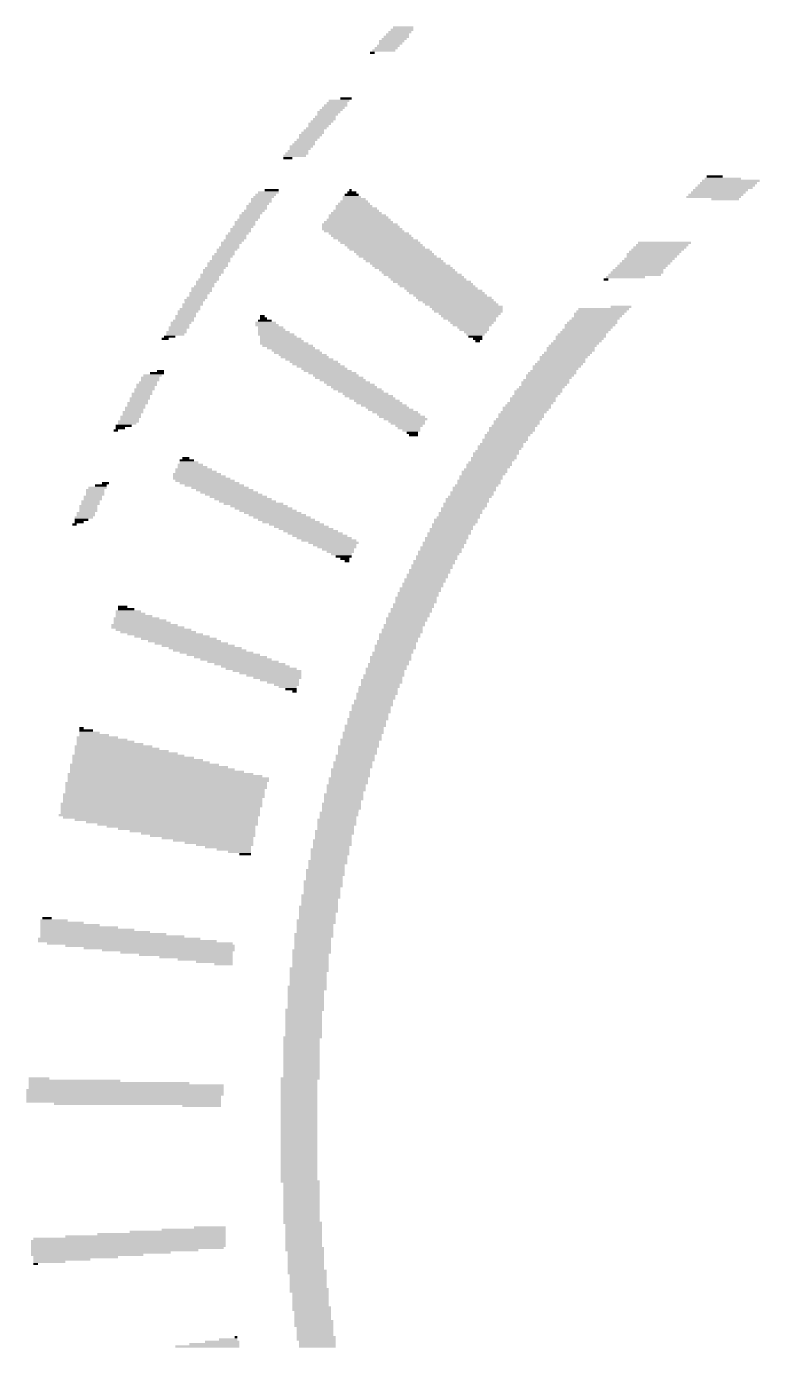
# Model space of a CAD drawing. Extents: x -51 to 50, y -27 to 29.
# Drawn here: x 20.9 to 27.68, y 2.42 to 14.64 of the extents above; entities that cross this region are included whole.
import ezdxf

# ---------------------------------------------------------------- set-up
doc = ezdxf.new("R2010")
doc.units = 0
doc.layers.add('201', color=6, linetype='CONTINUOUS')

# ---------------------------------------------------------------- blocks, each defined once
blk = doc.blocks.new('RECT')
blk.add_solid([(-0.5, -0.5), (0.5, -0.5), (-0.5, 0.5), (0.5, 0.5)])

msp = doc.modelspace()

# ---------------------------------------------------------------- block references
at = {"layer": '201', "rotation": 180}
for p, xscale, yscale in [((24.3205, 14.5415), 0.2337, 0.0213), ((24.3307, 14.5627), 0.2134, 0.0211), ((24.3523, 14.5838), 0.2108, 0.0211), ((24.3726, 14.605), 0.2108, 0.0213), ((24.3827, 14.6262), 0.1905, 0.0211), ((24.2037, 14.4145), 0.2134, 0.0213), ((24.2253, 14.4357), 0.2108, 0.0211), ((24.2456, 14.4568), 0.2108, 0.0211), ((24.2773, 14.4992), 0.2337, 0.0211), ((24.2672, 14.478), 0.2134, 0.0213), ((24.2989, 14.5203), 0.2311, 0.0211), ((24.0983, 14.3933), 0.0432, 0.0211), ((23.7706, 13.9277), 0.1905, 0.0211), ((23.7909, 13.9488), 0.1905, 0.0211), ((23.8544, 13.97), 0.1041, 0.0213), ((23.6639, 13.8007), 0.1905, 0.0211), ((23.6957, 13.843), 0.2134, 0.0213), ((23.6855, 13.8218), 0.193, 0.0211), ((23.7172, 13.8642), 0.2108, 0.0211), ((23.7376, 13.8853), 0.2108, 0.0211), ((23.7592, 13.9065), 0.2134, 0.0213), ((23.5572, 13.6737), 0.1905, 0.0211), ((23.5801, 13.6948), 0.1905, 0.0211), ((23.6106, 13.7372), 0.2108, 0.0211), ((23.6004, 13.716), 0.1905, 0.0213), ((23.6334, 13.7583), 0.2108, 0.0211), ((23.6538, 13.7795), 0.2108, 0.0213), ((23.4633, 13.5467), 0.2108, 0.0211), ((23.4734, 13.5678), 0.1905, 0.0211), ((23.4937, 13.589), 0.1905, 0.0213), ((23.5267, 13.6313), 0.2108, 0.0211), ((23.5166, 13.6102), 0.1905, 0.0211), ((23.5471, 13.6525), 0.2108, 0.0213), ((23.3794, 13.4408), 0.2108, 0.0211), ((23.3998, 13.462), 0.2108, 0.0213), ((23.4099, 13.4832), 0.1905, 0.0211), ((23.4417, 13.5255), 0.2134, 0.0213), ((23.4315, 13.5043), 0.193, 0.0211), ((23.3159, 13.4197), 0.0838, 0.0211), ((27.3888, 13.1868), 0.5283, 0.0211), ((27.4104, 13.208), 0.5309, 0.0213), ((27.3368, 13.2292), 0.3378, 0.0211), ((27.2618, 13.2503), 0.1473, 0.0211), ((23.0924, 13.0598), 0.1905, 0.0211), ((23.1127, 13.081), 0.1905, 0.0213), ((23.1356, 13.1022), 0.1905, 0.0211), ((23.1673, 13.1233), 0.127, 0.0211), ((23.9078, 13.0598), 0.1702, 0.0211), ((23.9065, 13.081), 0.127, 0.0213), ((23.9078, 13.1022), 0.0838, 0.0211), ((23.8963, 13.1233), 0.0203, 0.0211), ((27.2517, 13.0598), 0.508, 0.0211), ((27.272, 13.081), 0.508, 0.0213), ((27.2948, 13.1022), 0.508, 0.0211), ((27.3152, 13.1233), 0.508, 0.0211), ((27.3469, 13.1445), 0.5309, 0.0213), ((27.3685, 13.1657), 0.5283, 0.0211), ((23.0289, 12.9752), 0.1905, 0.0211), ((23.0289, 12.954), 0.1905, 0.0213), ((23.0492, 12.9963), 0.1905, 0.0211), ((23.0721, 13.0387), 0.1905, 0.0211), ((23.0721, 13.0175), 0.1905, 0.0213), ((23.9281, 12.9752), 0.3378, 0.0211), ((23.9497, 12.954), 0.381, 0.0213), ((23.9293, 12.9963), 0.2946, 0.0211), ((23.9293, 13.0175), 0.254, 0.0213), ((23.9293, 13.0387), 0.2134, 0.0211), ((27.3583, 13.0387), 0.254, 0.0211), ((22.9222, 12.827), 0.1905, 0.0213), ((22.9451, 12.8482), 0.1905, 0.0211), ((22.9654, 12.8905), 0.1905, 0.0213), ((22.9654, 12.8693), 0.1905, 0.0211), ((22.9857, 12.9117), 0.1905, 0.0211), ((23.0086, 12.9328), 0.1905, 0.0211), ((23.97, 12.827), 0.635, 0.0213), ((23.9713, 12.8482), 0.5918, 0.0211), ((23.9598, 12.8905), 0.5283, 0.0213), ((23.9713, 12.8693), 0.5512, 0.0211), ((23.9497, 12.9117), 0.4674, 0.0211), ((23.9497, 12.9328), 0.4216, 0.0211), ((22.8384, 12.7), 0.1905, 0.0213), ((22.8587, 12.7212), 0.1905, 0.0211), ((22.8816, 12.7635), 0.1905, 0.0213), ((22.8816, 12.7423), 0.1905, 0.0211), ((22.9019, 12.7847), 0.1905, 0.0211), ((22.9222, 12.8058), 0.1905, 0.0211), ((23.9814, 12.8058), 0.6985, 0.0211), ((24.003, 12.7635), 0.7417, 0.0213), ((23.9916, 12.7847), 0.7188, 0.0211), ((24.0233, 12.7423), 0.7417, 0.0211), ((24.0665, 12.7212), 0.7417, 0.0211), ((24.0868, 12.7), 0.7417, 0.0213), ((22.7546, 12.573), 0.1905, 0.0213), ((22.7749, 12.5942), 0.1905, 0.0211), ((22.7952, 12.6365), 0.1905, 0.0213), ((22.7851, 12.6153), 0.1702, 0.0211), ((22.8181, 12.6577), 0.1905, 0.0211), ((22.8384, 12.6788), 0.1905, 0.0211), ((24.1084, 12.6788), 0.7391, 0.0211), ((24.1516, 12.6577), 0.7391, 0.0211), ((24.1719, 12.6365), 0.7391, 0.0213), ((24.2037, 12.6153), 0.7214, 0.0211), ((24.2253, 12.5942), 0.7188, 0.0211), ((24.257, 12.573), 0.7417, 0.0213), ((26.7335, 12.573), 0.4877, 0.0213), ((26.7538, 12.5942), 0.4877, 0.0211), ((26.7754, 12.6153), 0.4851, 0.0211), ((26.797, 12.6365), 0.4877, 0.0213), ((22.6911, 12.4672), 0.1905, 0.0211), ((22.7114, 12.5095), 0.1905, 0.0213), ((22.7013, 12.4883), 0.1702, 0.0211), ((22.7317, 12.5307), 0.1905, 0.0211), ((22.7432, 12.5518), 0.1676, 0.0211), ((24.2888, 12.5518), 0.7188, 0.0211), ((24.3091, 12.5307), 0.7188, 0.0211), ((24.3307, 12.5095), 0.7214, 0.0213), ((24.3726, 12.4883), 0.7188, 0.0211), ((24.3954, 12.4672), 0.7188, 0.0211), ((26.6383, 12.4672), 0.4648, 0.0211), ((26.6586, 12.4883), 0.4648, 0.0211), ((26.6903, 12.5307), 0.4877, 0.0211), ((26.6802, 12.5095), 0.4674, 0.0213), ((26.7119, 12.5518), 0.4851, 0.0211), ((22.6047, 12.3402), 0.1905, 0.0211), ((22.6276, 12.3825), 0.1905, 0.0213), ((22.6276, 12.3613), 0.1905, 0.0211), ((22.6479, 12.4037), 0.1905, 0.0211), ((22.6682, 12.446), 0.1905, 0.0213), ((22.6682, 12.4248), 0.1905, 0.0211), ((24.4259, 12.446), 0.6985, 0.0213), ((24.4577, 12.4248), 0.7214, 0.0211), ((24.4793, 12.4037), 0.7188, 0.0211), ((24.511, 12.3825), 0.701, 0.0213), ((24.5326, 12.3613), 0.6985, 0.0211), ((24.5631, 12.3402), 0.7188, 0.0211), ((26.5214, 12.3402), 0.4851, 0.0211), ((26.543, 12.3613), 0.4877, 0.0211), ((26.5532, 12.3825), 0.4674, 0.0213), ((26.5748, 12.4037), 0.4648, 0.0211), ((26.5951, 12.4248), 0.4648, 0.0211), ((26.6167, 12.446), 0.4674, 0.0213), ((22.5209, 12.2132), 0.1905, 0.0211), ((22.5425, 12.2343), 0.188, 0.0211), ((22.5641, 12.2767), 0.1905, 0.0211), ((22.5527, 12.2555), 0.1676, 0.0213), ((22.5844, 12.2978), 0.1905, 0.0211), ((22.5946, 12.319), 0.1702, 0.0213), ((24.5961, 12.319), 0.6985, 0.0213), ((24.6164, 12.2978), 0.6985, 0.0211), ((24.6482, 12.2767), 0.7214, 0.0211), ((24.6799, 12.2555), 0.6985, 0.0213), ((24.7002, 12.2343), 0.6985, 0.0211), ((24.7333, 12.2132), 0.6782, 0.0211), ((26.2573, 12.2978), 0.0432, 0.0211), ((26.4363, 12.319), 0.3607, 0.0213), ((22.4574, 12.1073), 0.1905, 0.0211), ((22.4473, 12.0862), 0.1702, 0.0211), ((22.4777, 12.1285), 0.1905, 0.0213), ((22.5006, 12.1708), 0.1905, 0.0211), ((22.4892, 12.1497), 0.1676, 0.0211), ((22.5209, 12.192), 0.1905, 0.0213), ((24.765, 12.192), 0.701, 0.0213), ((24.7866, 12.1708), 0.6985, 0.0211), ((24.8171, 12.1497), 0.6782, 0.0211), ((24.8501, 12.1285), 0.6985, 0.0213), ((24.8704, 12.1073), 0.6985, 0.0211), ((24.9022, 12.0862), 0.6756, 0.0211), ((22.3736, 11.9592), 0.1905, 0.0211), ((22.3939, 12.0015), 0.1905, 0.0213), ((22.3838, 11.9803), 0.1702, 0.0211), ((22.4142, 12.0227), 0.1905, 0.0211), ((22.4371, 12.065), 0.1905, 0.0213), ((22.4257, 12.0438), 0.1676, 0.0211), ((23.0823, 11.9592), 0.0432, 0.0211), ((24.9238, 12.065), 0.6782, 0.0213), ((24.9657, 12.0438), 0.6756, 0.0211), ((24.9758, 12.0227), 0.6553, 0.0211), ((24.986, 12.0015), 0.635, 0.0213), ((24.9974, 11.9803), 0.5715, 0.0211), ((24.9974, 11.9592), 0.5309, 0.0211), ((26.1836, 11.9592), 0.4445, 0.0211), ((26.1938, 11.9803), 0.4648, 0.0211), ((26.2141, 12.0015), 0.4648, 0.0213), ((26.2357, 12.0227), 0.4674, 0.0211), ((26.3944, 12.0438), 0.1905, 0.0211), ((22.3101, 11.8533), 0.1905, 0.0211), ((22.3304, 11.8957), 0.1905, 0.0211), ((22.3203, 11.8745), 0.1702, 0.0213), ((22.352, 11.9168), 0.193, 0.0211), ((22.3634, 11.938), 0.1702, 0.0213), ((23.1127, 11.8957), 0.1905, 0.0211), ((23.1242, 11.8745), 0.2134, 0.0213), ((23.1038, 11.9168), 0.127, 0.0211), ((23.1572, 11.8533), 0.2337, 0.0211), ((23.0924, 11.938), 0.0635, 0.0213), ((24.9974, 11.938), 0.4851, 0.0213), ((25.0177, 11.9168), 0.4445, 0.0211), ((25.019, 11.8957), 0.4013, 0.0211), ((25.019, 11.8745), 0.3607, 0.0213), ((25.0292, 11.8533), 0.2946, 0.0211), ((26.1087, 11.8745), 0.4674, 0.0213), ((26.0972, 11.8533), 0.4445, 0.0211), ((26.1303, 11.8957), 0.4648, 0.0211), ((26.1404, 11.9168), 0.4445, 0.0211), ((26.1607, 11.938), 0.4445, 0.0213), ((22.1831, 11.7475), 0.0635, 0.0213), ((22.225, 11.7687), 0.1067, 0.0211), ((22.2885, 11.811), 0.188, 0.0213), ((22.2783, 11.7898), 0.1676, 0.0211), ((22.2987, 11.8322), 0.1676, 0.0211), ((23.1673, 11.8322), 0.254, 0.0211), ((23.1877, 11.811), 0.2946, 0.0213), ((23.2093, 11.7898), 0.3378, 0.0211), ((23.2613, 11.7263), 0.4013, 0.0211), ((23.2296, 11.7687), 0.3378, 0.0211), ((23.2512, 11.7475), 0.381, 0.0213), ((25.0393, 11.8322), 0.2743, 0.0211), ((25.0508, 11.811), 0.2108, 0.0213), ((25.0508, 11.7898), 0.1702, 0.0211), ((25.0508, 11.7687), 0.1295, 0.0211), ((25.0723, 11.7475), 0.0864, 0.0213), ((25.0711, 11.7263), 0.0432, 0.0211), ((25.9931, 11.7263), 0.4445, 0.0211), ((26.0236, 11.7687), 0.4648, 0.0211), ((26.0134, 11.7475), 0.4445, 0.0213), ((26.0337, 11.7898), 0.4445, 0.0211), ((26.0566, 11.811), 0.4445, 0.0213), ((26.0769, 11.8322), 0.4445, 0.0211), ((23.2829, 11.7052), 0.4445, 0.0211), ((23.3147, 11.684), 0.4674, 0.0213), ((23.3464, 11.6628), 0.4445, 0.0211), ((23.3896, 11.6417), 0.4445, 0.0211), ((23.4099, 11.6205), 0.4445, 0.0213), ((23.4531, 11.5993), 0.4445, 0.0211), ((25.8864, 11.5993), 0.4445, 0.0211), ((25.9067, 11.6205), 0.4445, 0.0213), ((25.9296, 11.6628), 0.4445, 0.0211), ((25.9296, 11.6417), 0.4445, 0.0211), ((25.9499, 11.684), 0.4445, 0.0213), ((25.9702, 11.7052), 0.4445, 0.0211), ((23.4734, 11.5782), 0.4445, 0.0211), ((23.5166, 11.557), 0.4445, 0.0213), ((23.5585, 11.5358), 0.447, 0.0211), ((23.5801, 11.5147), 0.4445, 0.0211), ((23.6207, 11.4935), 0.4445, 0.0213), ((23.6538, 11.4723), 0.4242, 0.0211), ((25.8026, 11.4935), 0.4445, 0.0213), ((25.7912, 11.4723), 0.4216, 0.0211), ((25.8229, 11.5147), 0.4445, 0.0211), ((25.8432, 11.5358), 0.4445, 0.0211), ((25.8661, 11.5782), 0.4445, 0.0211), ((25.8547, 11.557), 0.4216, 0.0213), ((22.0447, 11.3877), 0.1676, 0.0211), ((22.0447, 11.3665), 0.1676, 0.0213), ((22.0663, 11.4088), 0.1702, 0.0211), ((22.1082, 11.43), 0.127, 0.0213), ((22.1399, 11.4512), 0.0635, 0.0211), ((23.6842, 11.4512), 0.4445, 0.0211), ((23.7274, 11.43), 0.4445, 0.0213), ((23.7592, 11.4088), 0.4216, 0.0211), ((23.7909, 11.3877), 0.4445, 0.0211), ((23.8239, 11.3665), 0.4242, 0.0213), ((25.7061, 11.3665), 0.4242, 0.0213), ((25.7391, 11.4088), 0.4445, 0.0211), ((25.7277, 11.3877), 0.4216, 0.0211), ((25.7594, 11.43), 0.4445, 0.0213), ((25.7696, 11.4512), 0.4242, 0.0211), ((21.9697, 11.2395), 0.1905, 0.0213), ((21.9926, 11.2818), 0.1905, 0.0211), ((21.9812, 11.2607), 0.1676, 0.0211), ((22.0129, 11.3242), 0.1905, 0.0211), ((22.0028, 11.303), 0.1702, 0.0213), ((22.0243, 11.3453), 0.1676, 0.0211), ((23.8646, 11.3453), 0.4242, 0.0211), ((23.8976, 11.3242), 0.4445, 0.0211), ((23.9281, 11.303), 0.4242, 0.0213), ((23.9611, 11.2818), 0.4445, 0.0211), ((23.9928, 11.2607), 0.4216, 0.0211), ((24.0348, 11.2395), 0.4242, 0.0213), ((25.6324, 11.2607), 0.4445, 0.0211), ((25.6223, 11.2395), 0.4242, 0.0213), ((25.6426, 11.2818), 0.4242, 0.0211), ((25.6642, 11.303), 0.4216, 0.0213), ((25.6959, 11.3453), 0.4445, 0.0211), ((25.6858, 11.3242), 0.4242, 0.0211), ((21.9062, 11.1125), 0.1905, 0.0213), ((21.9291, 11.1548), 0.1905, 0.0211), ((21.9177, 11.1337), 0.1676, 0.0211), ((21.9494, 11.1972), 0.1905, 0.0211), ((21.9393, 11.176), 0.1702, 0.0213), ((21.9596, 11.2183), 0.1702, 0.0211), ((24.0652, 11.2183), 0.4445, 0.0211), ((24.0983, 11.1972), 0.4242, 0.0211), ((24.1402, 11.176), 0.4216, 0.0213), ((24.1618, 11.1548), 0.4242, 0.0211), ((24.2037, 11.1337), 0.4216, 0.0211), ((24.2367, 11.1125), 0.4013, 0.0213), ((25.5257, 11.1125), 0.4445, 0.0213), ((25.5372, 11.1337), 0.4216, 0.0211), ((25.5587, 11.1548), 0.4242, 0.0211), ((25.5803, 11.1972), 0.4216, 0.0211), ((25.5803, 11.176), 0.4216, 0.0213), ((25.6007, 11.2183), 0.4216, 0.0211), ((21.844, 10.9855), 0.193, 0.0213), ((21.8554, 11.0067), 0.1702, 0.0211), ((21.8656, 11.0278), 0.1905, 0.0211), ((21.8859, 11.0702), 0.1905, 0.0211), ((21.8758, 11.049), 0.1702, 0.0213), ((21.8961, 11.0913), 0.1702, 0.0211), ((24.2672, 11.0913), 0.4216, 0.0211), ((24.3091, 11.0702), 0.4242, 0.0211), ((24.3408, 11.049), 0.4013, 0.0213), ((24.3726, 11.0278), 0.4242, 0.0211), ((24.4043, 11.0067), 0.4013, 0.0211), ((24.4158, 10.9855), 0.3378, 0.0213), ((25.4318, 10.9855), 0.4242, 0.0213), ((25.4521, 11.0067), 0.4242, 0.0211), ((25.4737, 11.049), 0.4216, 0.0213), ((25.4737, 11.0278), 0.4216, 0.0211), ((25.4953, 11.0702), 0.4242, 0.0211), ((25.5156, 11.0913), 0.4242, 0.0211), ((21.7272, 10.9008), 0.0406, 0.0211), ((21.8008, 10.9432), 0.1473, 0.0211), ((21.7691, 10.922), 0.0838, 0.0213), ((21.8326, 10.9643), 0.1702, 0.0211), ((24.4259, 10.9643), 0.3175, 0.0211), ((24.4373, 10.9432), 0.254, 0.0211), ((24.4361, 10.922), 0.2108, 0.0213), ((24.4577, 10.9008), 0.1676, 0.0211), ((24.4678, 10.8797), 0.1067, 0.0211), ((25.3682, 10.8797), 0.4242, 0.0211), ((25.3886, 10.922), 0.4242, 0.0213), ((25.3886, 10.9008), 0.4242, 0.0211), ((25.4102, 10.9432), 0.4216, 0.0211), ((25.4318, 10.9643), 0.4242, 0.0211), ((24.4793, 10.8585), 0.0838, 0.0213), ((25.2832, 10.7527), 0.4216, 0.0211), ((25.2933, 10.7738), 0.4013, 0.0211), ((25.3263, 10.8162), 0.4216, 0.0211), ((25.3162, 10.795), 0.4013, 0.0213), ((25.3467, 10.8585), 0.4216, 0.0213), ((25.3365, 10.8373), 0.4013, 0.0211), ((22.3838, 10.6257), 0.1295, 0.0211), ((22.3736, 10.6468), 0.0635, 0.0211), ((25.2095, 10.6257), 0.4013, 0.0211), ((25.2197, 10.6468), 0.4216, 0.0211), ((25.2413, 10.6892), 0.4242, 0.0211), ((25.2298, 10.668), 0.4013, 0.0213), ((25.2514, 10.7103), 0.4039, 0.0211), ((25.273, 10.7315), 0.4013, 0.0213), ((22.4777, 10.4987), 0.4445, 0.0211), ((22.4688, 10.5198), 0.381, 0.0211), ((22.4473, 10.541), 0.3378, 0.0213), ((22.4155, 10.5833), 0.2337, 0.0211), ((22.4358, 10.5622), 0.2743, 0.0211), ((22.4041, 10.6045), 0.1702, 0.0213), ((25.1346, 10.5198), 0.4242, 0.0211), ((25.1244, 10.4987), 0.4039, 0.0211), ((25.146, 10.541), 0.4013, 0.0213), ((25.1777, 10.5833), 0.4242, 0.0211), ((25.1676, 10.5622), 0.4039, 0.0211), ((25.1879, 10.6045), 0.4039, 0.0213), ((21.5583, 10.3717), 0.1702, 0.0211), ((21.59, 10.3928), 0.1067, 0.0211), ((21.6319, 10.414), 0.0635, 0.0213), ((22.5209, 10.4563), 0.5309, 0.0211), ((22.4993, 10.4775), 0.4877, 0.0213), ((22.5527, 10.4352), 0.5486, 0.0211), ((22.5946, 10.414), 0.5512, 0.0213), ((22.6378, 10.3928), 0.5512, 0.0211), ((22.6898, 10.3717), 0.5283, 0.0211), ((25.0393, 10.3717), 0.4013, 0.0211), ((25.0622, 10.3928), 0.4013, 0.0211), ((25.0825, 10.4352), 0.4013, 0.0211), ((25.0825, 10.414), 0.4013, 0.0213), ((25.1028, 10.4775), 0.4013, 0.0213), ((25.1028, 10.4563), 0.4013, 0.0211), ((21.5151, 10.287), 0.1702, 0.0213), ((21.5151, 10.2658), 0.1702, 0.0211), ((21.5367, 10.3505), 0.1676, 0.0213), ((21.5367, 10.3293), 0.1676, 0.0211), ((21.5367, 10.3082), 0.1676, 0.0211), ((22.733, 10.3505), 0.5283, 0.0213), ((22.7749, 10.3293), 0.5309, 0.0211), ((22.8168, 10.3082), 0.5283, 0.0211), ((22.86, 10.287), 0.5283, 0.0213), ((22.9019, 10.2658), 0.5309, 0.0211), ((24.9758, 10.2658), 0.4013, 0.0211), ((24.9974, 10.287), 0.4039, 0.0213), ((25.019, 10.3293), 0.4013, 0.0211), ((25.019, 10.3082), 0.4013, 0.0211), ((25.0393, 10.3505), 0.4013, 0.0213), ((21.4516, 10.1388), 0.1702, 0.0211), ((21.4732, 10.2023), 0.1676, 0.0211), ((21.4732, 10.1812), 0.1676, 0.0211), ((21.4732, 10.16), 0.1676, 0.0213), ((21.4947, 10.2447), 0.1702, 0.0211), ((21.4947, 10.2235), 0.1702, 0.0213), ((22.9438, 10.2447), 0.5283, 0.0211), ((22.9984, 10.2235), 0.5512, 0.0213), ((23.0505, 10.2023), 0.5283, 0.0211), ((23.0924, 10.1812), 0.5309, 0.0211), ((23.1343, 10.16), 0.5283, 0.0213), ((23.1775, 10.1388), 0.5283, 0.0211), ((24.9136, 10.1388), 0.4039, 0.0211), ((24.9339, 10.1812), 0.4039, 0.0211), ((24.9238, 10.16), 0.3835, 0.0213), ((24.9555, 10.2235), 0.4013, 0.0213), ((24.9555, 10.2023), 0.4013, 0.0211), ((24.9758, 10.2447), 0.4013, 0.0211), ((21.3462, 10.033), 0.0406, 0.0213), ((21.4313, 10.0965), 0.1702, 0.0213), ((21.4097, 10.0753), 0.127, 0.0211), ((21.3881, 10.0542), 0.0838, 0.0211), ((21.4516, 10.1177), 0.1702, 0.0211), ((23.2194, 10.1177), 0.5309, 0.0211), ((23.2626, 10.0965), 0.5309, 0.0213), ((23.3045, 10.0753), 0.5283, 0.0211), ((23.3464, 10.0542), 0.5309, 0.0211), ((23.3985, 10.033), 0.508, 0.0213), ((23.4417, 10.0118), 0.508, 0.0211), ((24.8488, 10.033), 0.4013, 0.0213), ((24.8387, 10.0118), 0.381, 0.0211), ((24.8704, 10.0753), 0.4039, 0.0211), ((24.8704, 10.0542), 0.4039, 0.0211), ((24.892, 10.0965), 0.4013, 0.0213), ((24.9022, 10.1177), 0.381, 0.0211), ((23.4848, 9.9907), 0.508, 0.0211), ((23.528, 9.9695), 0.508, 0.0213), ((23.5687, 9.9483), 0.508, 0.0211), ((23.6118, 9.9272), 0.508, 0.0211), ((23.6525, 9.906), 0.508, 0.0213), ((23.6957, 9.8848), 0.508, 0.0211), ((24.7853, 9.906), 0.4013, 0.0213), ((24.7752, 9.8848), 0.381, 0.0211), ((24.8069, 9.9483), 0.4039, 0.0211), ((24.7955, 9.9272), 0.381, 0.0211), ((24.8285, 9.9907), 0.4013, 0.0211), ((24.8183, 9.9695), 0.381, 0.0213), ((23.7376, 9.8637), 0.4648, 0.0211), ((23.749, 9.8425), 0.4013, 0.0213), ((23.7693, 9.8213), 0.3607, 0.0211), ((23.7808, 9.8002), 0.2972, 0.0211), ((23.8023, 9.779), 0.254, 0.0213), ((24.7218, 9.779), 0.4013, 0.0213), ((24.7434, 9.8213), 0.4039, 0.0211), ((24.732, 9.8002), 0.381, 0.0211), ((24.7548, 9.8425), 0.381, 0.0213), ((24.765, 9.8637), 0.4013, 0.0211), ((23.8112, 9.7578), 0.1905, 0.0211), ((23.8328, 9.7367), 0.1473, 0.0211), ((23.8443, 9.7155), 0.0838, 0.0213), ((23.8646, 9.6943), 0.0432, 0.0211), ((24.6482, 9.652), 0.381, 0.0213), ((24.6698, 9.6943), 0.3835, 0.0211), ((24.6698, 9.6732), 0.3835, 0.0211), ((24.6913, 9.7367), 0.381, 0.0211), ((24.6913, 9.7155), 0.381, 0.0213), ((24.7117, 9.7578), 0.381, 0.0211), ((24.5847, 9.525), 0.381, 0.0213), ((24.605, 9.5673), 0.381, 0.0211), ((24.605, 9.5462), 0.381, 0.0211), ((24.6278, 9.6097), 0.381, 0.0211), ((24.6278, 9.5885), 0.381, 0.0213), ((24.6482, 9.6308), 0.381, 0.0211), ((24.5212, 9.398), 0.381, 0.0213), ((24.5415, 9.4403), 0.381, 0.0211), ((24.5415, 9.4192), 0.381, 0.0211), ((24.5643, 9.4827), 0.381, 0.0211), ((24.5643, 9.4615), 0.381, 0.0213), ((24.5847, 9.5038), 0.381, 0.0211), ((24.478, 9.2922), 0.381, 0.0211), ((24.5008, 9.3557), 0.381, 0.0211), ((24.5008, 9.3345), 0.381, 0.0213), ((24.5008, 9.3133), 0.381, 0.0211), ((24.5212, 9.3768), 0.381, 0.0211), ((21.9177, 9.1652), 0.4216, 0.0211), ((21.844, 9.2287), 0.2337, 0.0211), ((21.8643, 9.2075), 0.2743, 0.0213), ((21.8961, 9.1863), 0.3378, 0.0211), ((21.8224, 9.2498), 0.1499, 0.0211), ((21.7907, 9.271), 0.0864, 0.0213), ((24.4145, 9.1652), 0.381, 0.0211), ((24.4373, 9.2075), 0.381, 0.0213), ((24.4373, 9.1863), 0.381, 0.0211), ((24.4577, 9.2498), 0.381, 0.0211), ((24.4577, 9.2287), 0.381, 0.0211), ((24.478, 9.271), 0.381, 0.0213), ((22.0243, 9.0805), 0.6756, 0.0213), ((21.9926, 9.1017), 0.6121, 0.0211), ((21.971, 9.1228), 0.5283, 0.0211), ((21.9507, 9.144), 0.4877, 0.0213), ((22.0764, 9.0593), 0.6985, 0.0211), ((22.1196, 9.0382), 0.6985, 0.0211), ((24.3738, 9.0593), 0.381, 0.0211), ((24.3738, 9.0382), 0.381, 0.0211), ((24.384, 9.0805), 0.3607, 0.0213), ((24.3942, 9.1017), 0.381, 0.0211), ((24.4043, 9.1228), 0.3607, 0.0211), ((24.4145, 9.144), 0.381, 0.0213), ((22.1831, 9.017), 0.6985, 0.0213), ((22.2466, 8.9958), 0.6985, 0.0211), ((22.3101, 8.9747), 0.6985, 0.0211), ((22.3622, 8.9535), 0.6756, 0.0213), ((22.4257, 8.9323), 0.6756, 0.0211), ((22.4892, 8.9112), 0.6756, 0.0211), ((24.3103, 8.9112), 0.381, 0.0211), ((24.3205, 8.9323), 0.3607, 0.0211), ((24.3307, 8.9535), 0.381, 0.0213), ((24.351, 9.017), 0.381, 0.0213), ((24.351, 8.9958), 0.381, 0.0211), ((24.3408, 8.9747), 0.3607, 0.0211), ((22.5527, 8.89), 0.6756, 0.0213), ((22.5946, 8.8688), 0.6782, 0.0211), ((22.6581, 8.8477), 0.6782, 0.0211), ((22.7216, 8.8265), 0.6782, 0.0213), ((22.7863, 8.8053), 0.6756, 0.0211), ((22.8384, 8.7842), 0.6579, 0.0211), ((24.2672, 8.8053), 0.381, 0.0211), ((24.2672, 8.7842), 0.381, 0.0211), ((24.2773, 8.8265), 0.3607, 0.0213), ((24.2875, 8.8477), 0.381, 0.0211), ((24.3103, 8.89), 0.381, 0.0213), ((24.2989, 8.8688), 0.3581, 0.0211), ((22.9019, 8.763), 0.6579, 0.0213), ((22.9654, 8.7418), 0.6579, 0.0211), ((23.0175, 8.7207), 0.635, 0.0211), ((23.0708, 8.6995), 0.6553, 0.0213), ((23.1242, 8.6783), 0.635, 0.0211), ((24.2253, 8.6995), 0.3785, 0.0213), ((24.2151, 8.6783), 0.3581, 0.0211), ((24.2468, 8.7418), 0.381, 0.0211), ((24.2354, 8.7207), 0.3581, 0.0211), ((24.257, 8.763), 0.3607, 0.0213), ((23.1559, 8.6572), 0.5715, 0.0211), ((23.1877, 8.636), 0.508, 0.0213), ((23.2194, 8.6148), 0.4445, 0.0211), ((23.241, 8.5937), 0.3607, 0.0211), ((23.2728, 8.5725), 0.2972, 0.0213), ((23.3045, 8.5513), 0.2337, 0.0211), ((24.1833, 8.5937), 0.381, 0.0211), ((24.1833, 8.5725), 0.381, 0.0213), ((24.1719, 8.5513), 0.3581, 0.0211), ((24.1935, 8.6148), 0.3607, 0.0211), ((24.2037, 8.636), 0.381, 0.0213), ((24.2151, 8.6572), 0.3581, 0.0211), ((23.3147, 8.5302), 0.1676, 0.0211), ((23.3464, 8.509), 0.1041, 0.0213), ((23.3782, 8.4878), 0.0406, 0.0211), ((24.13, 8.4455), 0.3607, 0.0213), ((24.13, 8.4243), 0.3607, 0.0211), ((24.1402, 8.4667), 0.381, 0.0211), ((24.1605, 8.5302), 0.381, 0.0211), ((24.1503, 8.509), 0.3607, 0.0213), ((24.1503, 8.4878), 0.3607, 0.0211), ((24.0767, 8.2973), 0.381, 0.0211), ((24.0868, 8.3397), 0.3607, 0.0211), ((24.0868, 8.3185), 0.3607, 0.0213), ((24.097, 8.3608), 0.381, 0.0211), ((24.1084, 8.4032), 0.3581, 0.0211), ((24.1084, 8.382), 0.3581, 0.0213), ((24.0563, 8.2338), 0.381, 0.0211), ((24.0449, 8.2127), 0.3581, 0.0211), ((24.0449, 8.1915), 0.3581, 0.0213), ((24.0665, 8.2762), 0.3607, 0.0211), ((24.0665, 8.255), 0.3607, 0.0213), ((21.557, 8.0645), 0.381, 0.0213), ((21.4528, 8.128), 0.127, 0.0213), ((21.4097, 8.1492), 0.0406, 0.0211), ((21.4846, 8.1068), 0.1905, 0.0211), ((21.5265, 8.0857), 0.2743, 0.0211), ((24.003, 8.0857), 0.3607, 0.0211), ((24.003, 8.0645), 0.3607, 0.0213), ((24.0132, 8.1068), 0.381, 0.0211), ((24.0233, 8.1492), 0.3607, 0.0211), ((24.0233, 8.128), 0.3607, 0.0213), ((24.0335, 8.1703), 0.381, 0.0211), ((21.7056, 7.9798), 0.7188, 0.0211), ((21.7373, 7.9587), 0.7823, 0.0211), ((21.7805, 7.9375), 0.8687, 0.0213), ((21.6002, 8.0433), 0.4674, 0.0211), ((21.6319, 8.0222), 0.5309, 0.0211), ((21.6738, 8.001), 0.6147, 0.0213), ((23.9713, 7.9798), 0.3785, 0.0211), ((23.9611, 7.9587), 0.3581, 0.0211), ((23.9611, 7.9375), 0.3581, 0.0213), ((23.9928, 8.0433), 0.381, 0.0211), ((23.9814, 8.0222), 0.3581, 0.0211), ((23.9814, 8.001), 0.3581, 0.0213), ((21.9913, 7.8105), 1.3767, 0.0213), ((21.8872, 7.874), 1.1227, 0.0213), ((21.9291, 7.8528), 1.2065, 0.0211), ((21.9608, 7.8317), 1.27, 0.0211), ((21.844, 7.8952), 1.0363, 0.0211), ((21.8224, 7.9163), 0.9525, 0.0211), ((23.9179, 7.8317), 0.3581, 0.0211), ((23.9179, 7.8105), 0.3581, 0.0213), ((23.9395, 7.8952), 0.3607, 0.0211), ((23.9395, 7.874), 0.3607, 0.0213), ((23.9395, 7.8528), 0.3607, 0.0211), ((23.9611, 7.9163), 0.3581, 0.0211), ((22.1399, 7.7258), 1.7145, 0.0211), ((22.1818, 7.7047), 1.7983, 0.0211), ((22.0332, 7.7893), 1.4605, 0.0211), ((22.065, 7.7682), 1.524, 0.0211), ((22.1082, 7.747), 1.6104, 0.0213), ((23.8963, 7.7682), 0.3607, 0.0211), ((23.8963, 7.747), 0.3607, 0.0213), ((23.8963, 7.7258), 0.3607, 0.0211), ((23.8963, 7.7047), 0.3607, 0.0211), ((23.9179, 7.7893), 0.3581, 0.0211), ((22.1831, 7.5777), 1.8415, 0.0211), ((22.1933, 7.6412), 1.8618, 0.0211), ((22.1933, 7.62), 1.8618, 0.0213), ((22.1933, 7.5988), 1.8618, 0.0211), ((22.2136, 7.6835), 1.8618, 0.0213), ((22.2136, 7.6623), 1.8618, 0.0211), ((23.8557, 7.62), 0.3607, 0.0213), ((23.8557, 7.5988), 0.3607, 0.0211), ((23.8557, 7.5777), 0.3607, 0.0211), ((23.876, 7.6835), 0.3607, 0.0213), ((23.876, 7.6623), 0.3607, 0.0211), ((23.876, 7.6412), 0.3607, 0.0211), ((22.1501, 7.4507), 1.8618, 0.0211), ((22.1602, 7.493), 1.8415, 0.0213), ((22.1602, 7.4718), 1.8415, 0.0211), ((22.1717, 7.5353), 1.8644, 0.0211), ((22.1717, 7.5142), 1.8644, 0.0211), ((22.1831, 7.5565), 1.8415, 0.0213), ((23.8125, 7.4507), 0.3607, 0.0211), ((23.8328, 7.5353), 0.3607, 0.0211), ((23.8328, 7.5142), 0.3607, 0.0211), ((23.8328, 7.493), 0.3607, 0.0213), ((23.8227, 7.4718), 0.3404, 0.0211), ((23.8443, 7.5565), 0.3378, 0.0213), ((22.1298, 7.3448), 1.8618, 0.0211), ((22.1399, 7.4083), 1.8415, 0.0211), ((22.1399, 7.3872), 1.8415, 0.0211), ((22.1399, 7.366), 1.8415, 0.0213), ((22.1501, 7.4295), 1.8618, 0.0213), ((22.1399, 7.3237), 1.8009, 0.0211), ((23.7909, 7.366), 0.3581, 0.0213), ((23.7909, 7.3448), 0.3581, 0.0211), ((23.7808, 7.3237), 0.3378, 0.0211), ((23.8125, 7.4295), 0.3607, 0.0213), ((23.8125, 7.4083), 0.3607, 0.0211), ((23.8011, 7.3872), 0.3378, 0.0211), ((22.1933, 7.3025), 1.6942, 0.0213), ((22.2466, 7.2813), 1.5875, 0.0211), ((22.2987, 7.2602), 1.4834, 0.0211), ((22.3304, 7.239), 1.3741, 0.0213), ((22.3825, 7.2178), 1.27, 0.0211), ((22.4358, 7.1967), 1.1633, 0.0211), ((23.749, 7.1967), 0.3607, 0.0211), ((23.7693, 7.3025), 0.3607, 0.0213), ((23.7693, 7.2813), 0.3607, 0.0211), ((23.7693, 7.2602), 0.3607, 0.0211), ((23.7592, 7.239), 0.3404, 0.0213), ((23.7592, 7.2178), 0.3404, 0.0211), ((22.4892, 7.1755), 1.0566, 0.0213), ((22.5311, 7.1543), 0.9728, 0.0211), ((22.5743, 7.1332), 0.8458, 0.0211), ((22.6263, 7.112), 0.7417, 0.0213), ((22.6797, 7.0908), 0.635, 0.0211), ((23.7274, 7.112), 0.3581, 0.0213), ((23.7274, 7.0908), 0.3581, 0.0211), ((23.749, 7.1755), 0.3607, 0.0213), ((23.7376, 7.1543), 0.3378, 0.0211), ((23.7376, 7.1332), 0.3378, 0.0211), ((22.733, 7.0697), 0.5283, 0.0211), ((22.7647, 7.0485), 0.4242, 0.0213), ((22.8181, 7.0273), 0.3175, 0.0211), ((22.8702, 7.0062), 0.2134, 0.0211), ((22.9235, 6.985), 0.1067, 0.0213), ((23.6969, 6.9638), 0.3378, 0.0211), ((23.7071, 7.0273), 0.3581, 0.0211), ((23.7071, 7.0062), 0.3581, 0.0211), ((23.7071, 6.985), 0.3581, 0.0213), ((23.7274, 7.0697), 0.3581, 0.0211), ((23.7172, 7.0485), 0.3378, 0.0213), ((23.6639, 6.8368), 0.3581, 0.0211), ((23.6855, 6.9215), 0.3607, 0.0213), ((23.6855, 6.9003), 0.3607, 0.0211), ((23.6741, 6.8792), 0.3378, 0.0211), ((23.6741, 6.858), 0.3378, 0.0213), ((23.6969, 6.9427), 0.3378, 0.0211), ((23.6423, 6.731), 0.3607, 0.0213), ((23.6423, 6.7098), 0.3607, 0.0211), ((23.6639, 6.8157), 0.3581, 0.0211), ((23.6639, 6.7945), 0.3581, 0.0213), ((23.6538, 6.7733), 0.3378, 0.0211), ((23.6538, 6.7522), 0.3378, 0.0211), ((23.622, 6.604), 0.3607, 0.0213), ((23.6423, 6.6887), 0.3607, 0.0211), ((23.6322, 6.6675), 0.3404, 0.0213), ((23.6322, 6.6463), 0.3404, 0.0211), ((23.6322, 6.6252), 0.3404, 0.0211), ((23.6017, 6.4982), 0.3607, 0.0211), ((23.6017, 6.477), 0.3607, 0.0213), ((23.622, 6.5828), 0.3607, 0.0211), ((23.6118, 6.5617), 0.3404, 0.0211), ((23.6118, 6.5405), 0.3404, 0.0213), ((23.6118, 6.5193), 0.3404, 0.0211), ((21.2293, 6.35), 0.4013, 0.0213), ((21.1557, 6.3712), 0.254, 0.0211), ((21.0922, 6.3923), 0.0864, 0.0211), ((23.5788, 6.3712), 0.3607, 0.0211), ((23.5788, 6.35), 0.3607, 0.0213), ((23.6017, 6.4558), 0.3607, 0.0211), ((23.5903, 6.4347), 0.3378, 0.0211), ((23.5903, 6.4135), 0.3378, 0.0213), ((23.5903, 6.3923), 0.3378, 0.0211), ((21.3042, 6.3288), 0.5512, 0.0211), ((21.6116, 6.2442), 1.1659, 0.0211), ((21.6954, 6.223), 1.3335, 0.0213), ((21.3881, 6.3077), 0.7188, 0.0211), ((21.463, 6.2865), 0.8687, 0.0213), ((21.5367, 6.2653), 1.016, 0.0211), ((23.5585, 6.2442), 0.3607, 0.0211), ((23.5585, 6.223), 0.3607, 0.0213), ((23.5687, 6.3288), 0.3404, 0.0211), ((23.5687, 6.3077), 0.3404, 0.0211), ((23.5687, 6.2865), 0.3404, 0.0213), ((23.5687, 6.2653), 0.3404, 0.0211), ((21.8338, 6.1807), 1.651, 0.0211), ((21.7589, 6.2018), 1.5011, 0.0211), ((21.9494, 6.1595), 1.7145, 0.0213), ((22.0447, 6.1383), 1.5646, 0.0211), ((22.1285, 6.1172), 1.397, 0.0211), ((22.2136, 6.096), 1.2268, 0.0213), ((23.5369, 6.096), 0.3581, 0.0213), ((23.5471, 6.2018), 0.3378, 0.0211), ((23.5471, 6.1807), 0.3378, 0.0211), ((23.5471, 6.1595), 0.3378, 0.0213), ((23.5471, 6.1383), 0.3378, 0.0211), ((23.5471, 6.1172), 0.3378, 0.0211), ((22.2885, 6.0748), 1.0363, 0.0211), ((22.3736, 6.0537), 0.8661, 0.0211), ((22.4676, 6.0325), 0.6782, 0.0213), ((22.5527, 6.0113), 0.508, 0.0211), ((22.6378, 5.9902), 0.3378, 0.0211), ((23.5369, 6.0748), 0.3581, 0.0211), ((23.5267, 6.0537), 0.3378, 0.0211), ((23.5267, 6.0325), 0.3378, 0.0213), ((23.5267, 6.0113), 0.3378, 0.0211), ((23.5267, 5.9902), 0.3378, 0.0211), ((22.7216, 5.969), 0.1702, 0.0213), ((23.5153, 5.9267), 0.3607, 0.0211), ((23.5153, 5.9055), 0.3607, 0.0213), ((23.5052, 5.8843), 0.3404, 0.0211), ((23.5052, 5.8632), 0.3404, 0.0211), ((23.5267, 5.969), 0.3378, 0.0213), ((23.5267, 5.9478), 0.3378, 0.0211), ((23.495, 5.7573), 0.3607, 0.0211), ((23.495, 5.7362), 0.3607, 0.0211), ((23.5052, 5.842), 0.3404, 0.0213), ((23.5052, 5.8208), 0.3404, 0.0211), ((23.5052, 5.7997), 0.3404, 0.0211), ((23.5052, 5.7785), 0.3404, 0.0213), ((23.4836, 5.715), 0.3378, 0.0213), ((23.4836, 5.6938), 0.3378, 0.0211), ((23.4836, 5.6727), 0.3378, 0.0211), ((23.4836, 5.6515), 0.3378, 0.0213), ((23.4836, 5.6303), 0.3378, 0.0211), ((23.4836, 5.6092), 0.3378, 0.0211), ((23.4734, 5.5457), 0.3581, 0.0211), ((23.4633, 5.5245), 0.3378, 0.0213), ((23.4633, 5.5033), 0.3378, 0.0211), ((23.4836, 5.588), 0.3378, 0.0213), ((23.4836, 5.5668), 0.3378, 0.0211), ((23.4633, 5.4822), 0.3378, 0.0211), ((23.4633, 5.461), 0.3378, 0.0213), ((23.4633, 5.4398), 0.3378, 0.0211), ((23.4633, 5.4187), 0.3378, 0.0211), ((23.4633, 5.3975), 0.3378, 0.0213), ((23.4633, 5.3763), 0.3378, 0.0211), ((23.4531, 5.2917), 0.3581, 0.0211), ((23.4429, 5.2705), 0.3378, 0.0213), ((23.4429, 5.2493), 0.3378, 0.0211), ((23.4633, 5.3552), 0.3378, 0.0211), ((23.4633, 5.334), 0.3378, 0.0213), ((23.4633, 5.3128), 0.3378, 0.0211), ((23.4429, 5.2282), 0.3378, 0.0211), ((23.4429, 5.207), 0.3378, 0.0213), ((23.4429, 5.1858), 0.3378, 0.0211), ((23.4429, 5.1647), 0.3378, 0.0211), ((23.4429, 5.1435), 0.3378, 0.0213), ((23.4429, 5.1223), 0.3378, 0.0211), ((23.4429, 5.1012), 0.3378, 0.0211), ((23.4429, 5.08), 0.3378, 0.0213), ((23.4429, 5.0588), 0.3378, 0.0211), ((23.4429, 5.0377), 0.3378, 0.0211), ((23.4429, 5.0165), 0.3378, 0.0213), ((21.0172, 4.9107), 0.1905, 0.0211), ((21.3462, 4.8895), 0.8484, 0.0213), ((23.4315, 4.9107), 0.3607, 0.0211), ((23.4201, 4.8895), 0.3378, 0.0213), ((23.4429, 4.9953), 0.3378, 0.0211), ((23.4429, 4.9742), 0.3378, 0.0211), ((23.4429, 4.953), 0.3378, 0.0213), ((23.4429, 4.9318), 0.3378, 0.0211), ((21.8123, 4.8048), 1.8212, 0.0211), ((21.8123, 4.7837), 1.8212, 0.0211), ((21.8123, 4.7625), 1.8212, 0.0213), ((21.8224, 4.8472), 1.8009, 0.0211), ((21.8224, 4.826), 1.8009, 0.0213), ((21.6637, 4.8683), 1.4834, 0.0211), ((23.4201, 4.8683), 0.3378, 0.0211), ((23.4201, 4.8472), 0.3378, 0.0211), ((23.4201, 4.826), 0.3378, 0.0213), ((23.4201, 4.8048), 0.3378, 0.0211), ((23.4201, 4.7837), 0.3378, 0.0211), ((23.4201, 4.7625), 0.3378, 0.0213), ((21.8008, 4.7413), 1.7983, 0.0211), ((21.8008, 4.7202), 1.7983, 0.0211), ((21.8008, 4.699), 1.7983, 0.0213), ((21.9278, 4.6778), 1.5443, 0.0211), ((22.5209, 4.6567), 0.3581, 0.0211), ((23.4201, 4.7413), 0.3378, 0.0211), ((23.4201, 4.7202), 0.3378, 0.0211), ((23.4201, 4.699), 0.3378, 0.0213), ((23.4201, 4.6778), 0.3378, 0.0211), ((23.4201, 4.6567), 0.3378, 0.0211), ((23.4201, 4.6355), 0.3378, 0.0213), ((23.4201, 4.6143), 0.3378, 0.0211), ((23.4201, 4.5932), 0.3378, 0.0211), ((23.4201, 4.572), 0.3378, 0.0213), ((23.4201, 4.5508), 0.3378, 0.0211), ((23.4201, 4.5297), 0.3378, 0.0211), ((23.4201, 4.5085), 0.3378, 0.0213), ((23.4201, 4.4873), 0.3378, 0.0211), ((23.4201, 4.4662), 0.3378, 0.0211), ((23.4201, 4.445), 0.3378, 0.0213), ((23.4201, 4.4238), 0.3378, 0.0211), ((23.4201, 4.4027), 0.3378, 0.0211), ((23.4201, 4.3815), 0.3378, 0.0213), ((23.4201, 4.3603), 0.3378, 0.0211), ((23.4201, 4.3392), 0.3378, 0.0211), ((23.4201, 4.318), 0.3378, 0.0213), ((23.4201, 4.2968), 0.3378, 0.0211), ((23.4201, 4.2757), 0.3378, 0.0211), ((23.4201, 4.2545), 0.3378, 0.0213), ((23.4201, 4.2333), 0.3378, 0.0211), ((23.4201, 4.2122), 0.3378, 0.0211), ((23.4201, 4.191), 0.3378, 0.0213), ((23.4201, 4.1698), 0.3378, 0.0211), ((23.4201, 4.1487), 0.3378, 0.0211), ((23.4201, 4.1275), 0.3378, 0.0213), ((23.4201, 4.1063), 0.3378, 0.0211), ((23.4201, 4.0852), 0.3378, 0.0211), ((23.4201, 4.064), 0.3378, 0.0213), ((23.4201, 4.0428), 0.3378, 0.0211), ((23.4201, 4.0217), 0.3378, 0.0211), ((23.4315, 3.9582), 0.3607, 0.0211), ((23.4201, 4.0005), 0.3378, 0.0213), ((23.4201, 3.9793), 0.3378, 0.0211), ((23.4429, 3.937), 0.3378, 0.0213), ((23.4429, 3.9158), 0.3378, 0.0211), ((23.4429, 3.8947), 0.3378, 0.0211), ((23.4429, 3.8735), 0.3378, 0.0213), ((23.4429, 3.8523), 0.3378, 0.0211), ((23.4429, 3.8312), 0.3378, 0.0211), ((23.4429, 3.81), 0.3378, 0.0213), ((23.4429, 3.7888), 0.3378, 0.0211), ((23.4429, 3.7677), 0.3378, 0.0211), ((23.4429, 3.7465), 0.3378, 0.0213), ((23.4429, 3.7253), 0.3378, 0.0211), ((23.4429, 3.7042), 0.3378, 0.0211), ((23.4429, 3.683), 0.3378, 0.0213), ((23.4429, 3.6618), 0.3378, 0.0211), ((22.5958, 3.5348), 0.2946, 0.0211), ((23.4429, 3.6407), 0.3378, 0.0211), ((23.4429, 3.6195), 0.3378, 0.0213), ((23.4429, 3.5983), 0.3378, 0.0211), ((23.4531, 3.5772), 0.3581, 0.0211), ((23.4633, 3.556), 0.3378, 0.0213), ((23.4633, 3.5348), 0.3378, 0.0211), ((21.8542, 3.429), 1.778, 0.0213), ((22.0028, 3.4502), 1.4808, 0.0211), ((22.1501, 3.4713), 1.1862, 0.0211), ((22.2987, 3.4925), 0.889, 0.0213), ((22.4473, 3.5137), 0.5918, 0.0211), ((23.4633, 3.5137), 0.3378, 0.0211), ((23.4633, 3.4925), 0.3378, 0.0213), ((23.4633, 3.4713), 0.3378, 0.0211), ((23.4633, 3.4502), 0.3378, 0.0211), ((23.4633, 3.429), 0.3378, 0.0213), ((21.8338, 3.3443), 1.778, 0.0211), ((21.717, 3.3232), 1.5443, 0.0211), ((21.59, 3.302), 1.2903, 0.0213), ((21.844, 3.4078), 1.7983, 0.0211), ((21.844, 3.3867), 1.7983, 0.0211), ((21.844, 3.3655), 1.7983, 0.0213), ((23.4633, 3.4078), 0.3378, 0.0211), ((23.4633, 3.3867), 0.3378, 0.0211), ((23.4633, 3.3655), 0.3378, 0.0213), ((23.4734, 3.3443), 0.3581, 0.0211), ((23.4734, 3.3232), 0.3581, 0.0211), ((23.4836, 3.302), 0.3378, 0.0213), ((21.463, 3.2808), 1.0363, 0.0211), ((21.2293, 3.2385), 0.5283, 0.0213), ((21.1137, 3.2173), 0.2972, 0.0211), ((21.3563, 3.2597), 0.7823, 0.0211), ((20.9868, 3.1962), 0.0432, 0.0211), ((23.4836, 3.2808), 0.3378, 0.0211), ((23.4836, 3.2597), 0.3378, 0.0211), ((23.4836, 3.2385), 0.3378, 0.0213), ((23.4836, 3.2173), 0.3378, 0.0211), ((23.4836, 3.1962), 0.3378, 0.0211), ((23.4836, 3.175), 0.3378, 0.0213), ((23.4836, 3.1538), 0.3378, 0.0211), ((23.495, 3.1327), 0.3607, 0.0211), ((23.495, 3.1115), 0.3607, 0.0213), ((23.5052, 3.0903), 0.3404, 0.0211), ((23.5052, 3.0692), 0.3404, 0.0211), ((23.5052, 3.048), 0.3404, 0.0213), ((23.5153, 2.9633), 0.3607, 0.0211), ((23.5153, 2.9422), 0.3607, 0.0211), ((23.5052, 3.0268), 0.3404, 0.0211), ((23.5052, 3.0057), 0.3404, 0.0211), ((23.5052, 2.9845), 0.3404, 0.0213), ((23.5267, 2.921), 0.3378, 0.0213), ((23.5267, 2.8998), 0.3378, 0.0211), ((23.5267, 2.8787), 0.3378, 0.0211), ((23.5267, 2.8575), 0.3378, 0.0213), ((23.5267, 2.8363), 0.3378, 0.0211), ((23.5267, 2.8152), 0.3378, 0.0211), ((23.5369, 2.794), 0.3581, 0.0213), ((23.5369, 2.7728), 0.3581, 0.0211), ((23.5471, 2.7517), 0.3378, 0.0211), ((23.5471, 2.7305), 0.3378, 0.0213), ((23.5471, 2.7093), 0.3378, 0.0211), ((23.5471, 2.6882), 0.3378, 0.0211), ((23.5585, 2.667), 0.3607, 0.0213), ((23.5585, 2.6458), 0.3607, 0.0211), ((23.5585, 2.6247), 0.3607, 0.0211), ((23.5687, 2.6035), 0.3404, 0.0213), ((23.5687, 2.5823), 0.3404, 0.0211), ((23.5687, 2.5612), 0.3404, 0.0211), ((22.5743, 2.4342), 0.5918, 0.0211), ((22.6378, 2.4553), 0.4648, 0.0211), ((22.7114, 2.4765), 0.3175, 0.0213), ((22.7647, 2.4977), 0.1702, 0.0211), ((22.8384, 2.5188), 0.0229, 0.0211), ((23.5687, 2.54), 0.3404, 0.0213), ((23.5788, 2.5188), 0.3607, 0.0211), ((23.5788, 2.4977), 0.3607, 0.0211), ((23.5903, 2.4765), 0.3378, 0.0213), ((23.5903, 2.4553), 0.3378, 0.0211), ((23.5903, 2.4342), 0.3378, 0.0211)]:
    msp.add_blockref('RECT', p, dxfattribs=dict(at, xscale=xscale, yscale=yscale))

doc.saveas('drawing.dxf')
